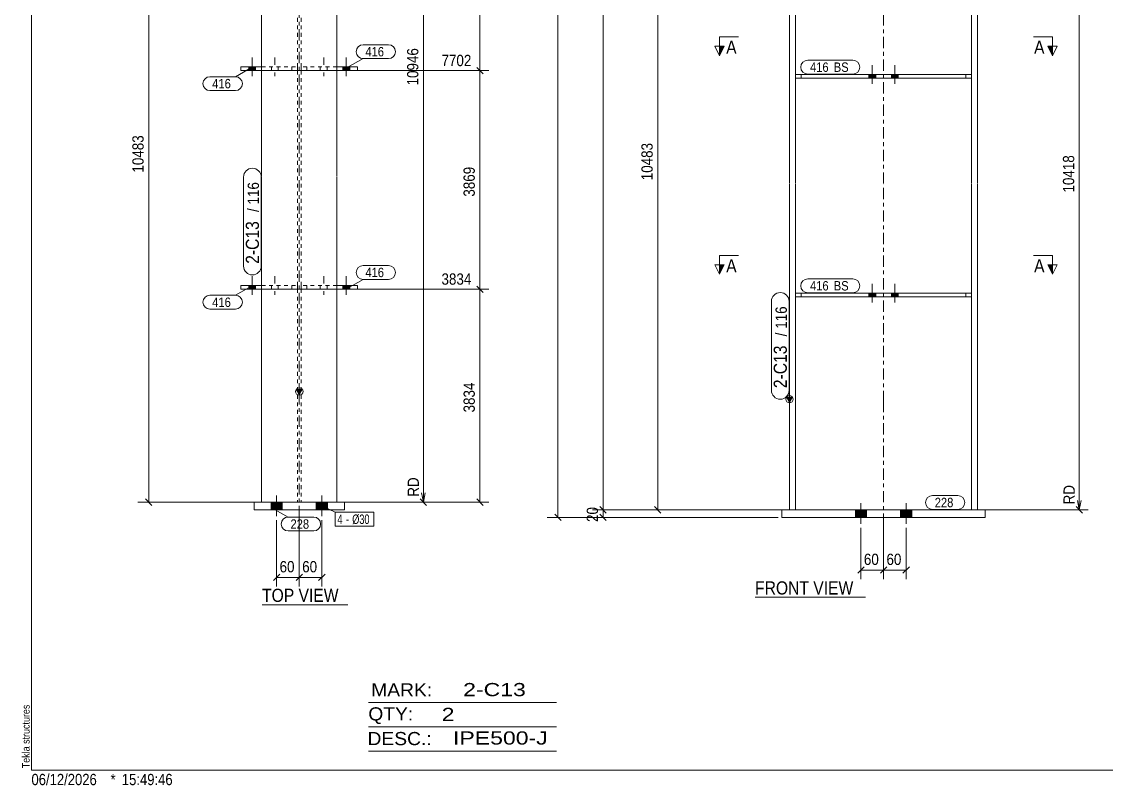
# Model space of a CAD drawing. Header units: millimetres. Extents: x 2 to 579, y 1 to 405.
# Drawn here: x 2.4 to 290.6, y 1 to 203.9 of the extents above; entities that cross this region are included whole.
import ezdxf

# ---------------------------------------------------------------- set-up
doc = ezdxf.new("R2010")
doc.units = ezdxf.units.MM
for name, pattern in [('XKITLINE00', [0]), ('XKITLINE01', [4, 1, -1, 1, -1]), ('XKITLINE02', [4, 2, -2]), ('XKITLINE03', [6, 3, -1, 1, -1])]:
    doc.linetypes.add(name, pattern=pattern)
for name, color, linetype, lineweight in [('Bolt', 3, 'Continuous', 0), ('BoltMark', 7, 'Continuous', 0), ('Dimensions', 7, 'Continuous', 0), ('DrawingSheet', 5, 'Continuous', 0), ('OtherObjectType', 7, 'Continuous', 0), ('Part', 2, 'Continuous', 0), ('PartMark', 7, 'Continuous', 0), ('Section', 6, 'Continuous', 0)]:
    doc.layers.add(name, color=color, linetype=linetype, lineweight=lineweight)
doc.styles.add('ARIAL', font='ARIAL.TTF')
doc.styles.add('ARIAL_NARROW', font='ARIALN.TTF')

# ---------------------------------------------------------------- blocks, each defined once
blk = doc.blocks.new('*A5')
at = {"layer": 'Bolt'}
for points in [[(226.9, 74.17), (226.9, 72.17), (223.9, 72.17), (223.9, 74.17)], [(226.9, 74.17), (226.9, 72.17), (223.9, 72.17), (223.9, 74.17)], [(238.9, 74.17), (238.9, 72.17), (235.9, 72.17), (235.9, 74.17)], [(238.9, 74.17), (238.9, 72.17), (235.9, 72.17), (235.9, 74.17)]]:
    blk.add_hatch(color=3, dxfattribs=at).paths.add_polyline_path(points, flags=17)
at = {"layer": 'Bolt', "color": 3, "linetype": 'XKITLINE00', "lineweight": 0}
for p, q in [((225.4, 75.92), (225.4, 70.42)), ((225.4, 75.92), (225.4, 70.42)), ((237.4, 75.92), (237.4, 70.42)), ((237.4, 75.92), (237.4, 70.42)), ((223.9, 74.17), (223.9, 72.17)), ((223.9, 74.17), (223.9, 72.17)), ((226.9, 74.17), (226.9, 72.17)), ((226.9, 74.17), (226.9, 72.17)), ((235.9, 74.17), (235.9, 72.17)), ((235.9, 74.17), (235.9, 72.17)), ((238.9, 74.17), (238.9, 72.17)), ((238.9, 74.17), (238.9, 72.17))]:
    blk.add_line(p, q, dxfattribs=at)
blk = doc.blocks.new('*A7')
at = {"layer": 'Bolt', "color": 3, "linetype": 'XKITLINE02', "lineweight": 0}
for p, q in [((228.4, 192.37), (228.4, 187.37)), ((228.4, 192.37), (228.4, 187.37)), ((234.4, 192.37), (234.4, 187.37)), ((234.4, 192.37), (234.4, 187.37)), ((227.5, 189.87), (227.5, 188.87)), ((227.5, 189.87), (227.5, 188.87)), ((229.3, 189.87), (229.3, 188.87)), ((229.3, 189.87), (229.3, 188.87)), ((233.5, 189.87), (233.5, 188.87)), ((233.5, 189.87), (233.5, 188.87)), ((235.3, 189.87), (235.3, 188.87)), ((235.3, 189.87), (235.3, 188.87))]:
    blk.add_line(p, q, dxfattribs=at)
blk = doc.blocks.new('*A8')
at = {"layer": 'Bolt', "color": 3, "linetype": 'XKITLINE02', "lineweight": 0}
for p, q in [((228.4, 134.27), (228.4, 129.27)), ((228.4, 134.27), (228.4, 129.27)), ((234.4, 134.27), (234.4, 129.27)), ((234.4, 134.27), (234.4, 129.27)), ((227.5, 131.77), (227.5, 130.77)), ((227.5, 131.77), (227.5, 130.77)), ((229.3, 131.77), (229.3, 130.77)), ((229.3, 131.77), (229.3, 130.77)), ((233.5, 131.77), (233.5, 130.77)), ((233.5, 131.77), (233.5, 130.77)), ((235.3, 131.77), (235.3, 130.77)), ((235.3, 131.77), (235.3, 130.77))]:
    blk.add_line(p, q, dxfattribs=at)
blk = doc.blocks.new('*A9')
at = {"layer": 'Bolt'}
for points in [[(227.5, 188.87), (227.5, 189.87), (229.3, 189.87), (229.3, 188.87)], [(227.5, 188.87), (227.5, 189.87), (229.3, 189.87), (229.3, 188.87)], [(233.5, 188.87), (233.5, 189.87), (235.3, 189.87), (235.3, 188.87)], [(233.5, 188.87), (233.5, 189.87), (235.3, 189.87), (235.3, 188.87)]]:
    blk.add_hatch(color=3, dxfattribs=at).paths.add_polyline_path(points, flags=17)
at = {"layer": 'Bolt', "color": 3, "linetype": 'XKITLINE00', "lineweight": 0}
for p, q in [((228.4, 192.37), (228.4, 187.37)), ((228.4, 192.37), (228.4, 187.37)), ((234.4, 192.37), (234.4, 187.37)), ((234.4, 192.37), (234.4, 187.37)), ((227.5, 189.87), (227.5, 188.87)), ((227.5, 189.87), (227.5, 188.87)), ((229.3, 189.87), (229.3, 188.87)), ((229.3, 189.87), (229.3, 188.87)), ((233.5, 189.87), (233.5, 188.87)), ((233.5, 189.87), (233.5, 188.87)), ((235.3, 189.87), (235.3, 188.87)), ((235.3, 189.87), (235.3, 188.87))]:
    blk.add_line(p, q, dxfattribs=at)
blk = doc.blocks.new('*A10')
at = {"layer": 'Bolt'}
for points in [[(227.5, 130.77), (227.5, 131.77), (229.3, 131.77), (229.3, 130.77)], [(227.5, 130.77), (227.5, 131.77), (229.3, 131.77), (229.3, 130.77)], [(233.5, 130.77), (233.5, 131.77), (235.3, 131.77), (235.3, 130.77)], [(233.5, 130.77), (233.5, 131.77), (235.3, 131.77), (235.3, 130.77)]]:
    blk.add_hatch(color=3, dxfattribs=at).paths.add_polyline_path(points, flags=17)
at = {"layer": 'Bolt', "color": 3, "linetype": 'XKITLINE00', "lineweight": 0}
for p, q in [((228.4, 134.27), (228.4, 129.27)), ((228.4, 134.27), (228.4, 129.27)), ((234.4, 134.27), (234.4, 129.27)), ((234.4, 134.27), (234.4, 129.27)), ((227.5, 131.77), (227.5, 130.77)), ((227.5, 131.77), (227.5, 130.77)), ((229.3, 131.77), (229.3, 130.77)), ((229.3, 131.77), (229.3, 130.77)), ((233.5, 131.77), (233.5, 130.77)), ((233.5, 131.77), (233.5, 130.77)), ((235.3, 131.77), (235.3, 130.77)), ((235.3, 131.77), (235.3, 130.77))]:
    blk.add_line(p, q, dxfattribs=at)
blk = doc.blocks.new('*A11')
at = {"layer": 'Part'}
blk.add_hatch(color=2, dxfattribs=at).paths.add_polyline_path([(205.6, 104.08), (207.2, 104.08), (206.4, 102.68)], flags=17)
at = {"layer": 'Part', "color": 7, "linetype": 'XKITLINE03', "lineweight": 0}
for p, q in [((231.4, 218.97), (231.4, 392.5)), ((231.4, 160.87), (231.4, 218.87)), ((231.4, 102.77), (231.4, 160.77)), ((231.4, 64.17), (231.4, 102.67))]:
    blk.add_line(p, q, dxfattribs=at)
at = {"layer": 'Part', "color": 2, "linetype": 'XKITLINE00', "lineweight": 0}
for p, q in [((206.4, 382.5), (206.4, 218.97)), ((256.4, 382.5), (206.4, 382.5)), ((208, 382.5), (208, 218.97)), ((254.8, 382.5), (254.8, 218.97)), ((256.4, 382.5), (256.4, 381.97)), ((256.4, 245.97), (256.4, 218.97)), ((206.4, 218.87), (206.4, 160.87)), ((208, 218.87), (208, 189.87)), ((254.8, 218.87), (254.8, 189.87)), ((256.4, 218.87), (256.4, 160.87)), ((208, 188.87), (208, 160.87)), ((254.8, 188.87), (254.8, 160.87)), ((206.4, 160.77), (206.4, 102.77)), ((208, 160.77), (208, 131.77)), ((254.8, 160.77), (254.8, 131.77)), ((256.4, 160.77), (256.4, 102.77)), ((208, 102.77), (208, 130.77)), ((254.8, 130.77), (254.8, 102.77)), ((206.4, 102.68), (205.6, 104.08)), ((205.6, 104.08), (207.2, 104.08)), ((207.2, 104.08), (206.4, 102.68)), ((206.4, 102.67), (206.4, 74.17)), ((208, 74.17), (208, 102.67)), ((254.8, 102.67), (254.8, 74.17)), ((256.4, 102.67), (256.4, 74.17))]:
    blk.add_line(p, q, dxfattribs=at)
at = {"layer": 'Part', "color": 7, "linetype": 'XKITLINE01', "lineweight": 0}
for p, q in [((256.4, 381.97), (256.4, 245.97)), ((208, 189.87), (208, 188.87)), ((254.8, 189.87), (254.8, 188.87)), ((208, 131.77), (208, 130.77)), ((254.8, 131.77), (254.8, 130.77)), ((256.4, 74.17), (206.4, 74.17))]:
    blk.add_line(p, q, dxfattribs=at)
at = {"layer": 'Part', "color": 2, "linetype": 'XKITLINE00', "lineweight": 0}
blk.add_circle((206.4, 103.58), 1, dxfattribs=at)
blk = doc.blocks.new('*A20')
at = {"layer": 'Part', "color": 2, "linetype": 'XKITLINE00', "lineweight": 0}
for p, q in [((258.4, 74.17), (204.4, 74.17)), ((204.4, 74.17), (204.4, 72.17)), ((258.4, 72.17), (204.4, 72.17)), ((258.4, 74.17), (258.4, 72.17))]:
    blk.add_line(p, q, dxfattribs=at)
blk = doc.blocks.new('*A22')
at = {"layer": 'Part', "color": 7, "linetype": 'XKITLINE01', "lineweight": 0}
for p, q in [((254.8, 189.87), (208, 189.87)), ((208, 188.87), (208, 189.87)), ((254.8, 188.87), (208, 188.87)), ((209.5, 189.87), (209.5, 188.87)), ((253.3, 188.87), (253.3, 189.87)), ((254.8, 189.87), (254.8, 188.87))]:
    blk.add_line(p, q, dxfattribs=at)
blk = doc.blocks.new('*A23')
at = {"layer": 'Part', "color": 7, "linetype": 'XKITLINE01', "lineweight": 0}
for p, q in [((254.8, 131.77), (208, 131.77)), ((208, 130.77), (208, 131.77)), ((254.8, 130.77), (208, 130.77)), ((209.5, 131.77), (209.5, 130.77)), ((253.3, 130.77), (253.3, 131.77)), ((254.8, 131.77), (254.8, 130.77))]:
    blk.add_line(p, q, dxfattribs=at)
blk = doc.blocks.new('*A24')
at = {"layer": 'Part', "color": 2, "linetype": 'XKITLINE00', "lineweight": 0}
for p, q in [((208, 189.87), (254.8, 189.87)), ((208, 189.87), (208, 188.87)), ((208, 188.87), (254.8, 188.87)), ((254.8, 188.87), (254.8, 189.87))]:
    blk.add_line(p, q, dxfattribs=at)
at = {"layer": 'Part', "color": 7, "linetype": 'XKITLINE01', "lineweight": 0}
for p, q in [((209.5, 188.87), (209.5, 189.87)), ((253.3, 188.87), (253.3, 189.87))]:
    blk.add_line(p, q, dxfattribs=at)
blk = doc.blocks.new('*A25')
at = {"layer": 'Part', "color": 2, "linetype": 'XKITLINE00', "lineweight": 0}
for p, q in [((208, 131.77), (254.8, 131.77)), ((208, 131.77), (208, 130.77)), ((208, 130.77), (254.8, 130.77)), ((254.8, 130.77), (254.8, 131.77))]:
    blk.add_line(p, q, dxfattribs=at)
at = {"layer": 'Part', "color": 7, "linetype": 'XKITLINE01', "lineweight": 0}
for p, q in [((209.5, 130.77), (209.5, 131.77)), ((253.3, 130.77), (253.3, 131.77))]:
    blk.add_line(p, q, dxfattribs=at)
blk = doc.blocks.new('*A27')
at = {"layer": 'Bolt'}
for points in [[(71.64, 76.21), (71.64, 74.21), (68.64, 74.21), (68.64, 76.21)], [(71.64, 76.21), (71.64, 74.21), (68.64, 74.21), (68.64, 76.21)], [(83.64, 76.21), (83.64, 74.21), (80.64, 74.21), (80.64, 76.21)], [(83.64, 76.21), (83.64, 74.21), (80.64, 74.21), (80.64, 76.21)]]:
    blk.add_hatch(color=3, dxfattribs=at).paths.add_polyline_path(points, flags=17)
at = {"layer": 'Bolt', "color": 3, "linetype": 'XKITLINE00', "lineweight": 0}
for p, q in [((70.14, 77.96), (70.14, 72.46)), ((70.14, 77.96), (70.14, 72.46)), ((82.14, 77.96), (82.14, 72.46)), ((82.14, 77.96), (82.14, 72.46)), ((68.64, 76.21), (68.64, 74.21)), ((68.64, 76.21), (68.64, 74.21)), ((71.64, 76.21), (71.64, 74.21)), ((71.64, 76.21), (71.64, 74.21)), ((80.64, 76.21), (80.64, 74.21)), ((80.64, 76.21), (80.64, 74.21)), ((83.64, 76.21), (83.64, 74.21)), ((83.64, 76.21), (83.64, 74.21))]:
    blk.add_line(p, q, dxfattribs=at)
blk = doc.blocks.new('*A29')
at = {"layer": 'Bolt'}
blk.add_hatch(color=3, dxfattribs=at).paths.add_polyline_path([(62.74, 190.91), (62.74, 191.91), (64.54, 191.91), (64.54, 190.91)], flags=17)
blk.add_hatch(color=3, dxfattribs=at).paths.add_polyline_path([(62.74, 190.91), (62.74, 191.91), (64.54, 191.91), (64.54, 190.91)], flags=17)
at = {"layer": 'Bolt', "color": 3, "linetype": 'XKITLINE00', "lineweight": 0}
for p, q in [((63.64, 194.41), (63.64, 189.41)), ((63.64, 194.41), (63.64, 189.41)), ((62.74, 191.91), (62.74, 190.91)), ((62.74, 191.91), (62.74, 190.91)), ((64.54, 191.91), (64.54, 190.91)), ((64.54, 191.91), (64.54, 190.91))]:
    blk.add_line(p, q, dxfattribs=at)
at = {"layer": 'Bolt', "color": 3, "linetype": 'XKITLINE02', "lineweight": 0}
for p, q in [((69.64, 194.41), (69.64, 189.41)), ((69.64, 194.41), (69.64, 189.41)), ((68.74, 191.91), (68.74, 190.91)), ((68.74, 191.91), (68.74, 190.91)), ((70.54, 191.91), (70.54, 190.91)), ((70.54, 191.91), (70.54, 190.91))]:
    blk.add_line(p, q, dxfattribs=at)
blk = doc.blocks.new('*A30')
at = {"layer": 'Bolt'}
blk.add_hatch(color=3, dxfattribs=at).paths.add_polyline_path([(62.74, 132.81), (62.74, 133.81), (64.54, 133.81), (64.54, 132.81)], flags=17)
blk.add_hatch(color=3, dxfattribs=at).paths.add_polyline_path([(62.74, 132.81), (62.74, 133.81), (64.54, 133.81), (64.54, 132.81)], flags=17)
at = {"layer": 'Bolt', "color": 3, "linetype": 'XKITLINE00', "lineweight": 0}
for p, q in [((63.64, 136.31), (63.64, 131.31)), ((63.64, 136.31), (63.64, 131.31)), ((62.74, 133.81), (62.74, 132.81)), ((62.74, 133.81), (62.74, 132.81)), ((64.54, 133.81), (64.54, 132.81)), ((64.54, 133.81), (64.54, 132.81))]:
    blk.add_line(p, q, dxfattribs=at)
at = {"layer": 'Bolt', "color": 3, "linetype": 'XKITLINE02', "lineweight": 0}
for p, q in [((69.64, 136.31), (69.64, 131.31)), ((69.64, 136.31), (69.64, 131.31)), ((68.74, 133.81), (68.74, 132.81)), ((68.74, 133.81), (68.74, 132.81)), ((70.54, 133.81), (70.54, 132.81)), ((70.54, 133.81), (70.54, 132.81))]:
    blk.add_line(p, q, dxfattribs=at)
blk = doc.blocks.new('*A31')
at = {"layer": 'Bolt'}
blk.add_hatch(color=3, dxfattribs=at).paths.add_polyline_path([(89.54, 191.91), (89.54, 190.91), (87.74, 190.91), (87.74, 191.91)], flags=17)
blk.add_hatch(color=3, dxfattribs=at).paths.add_polyline_path([(89.54, 191.91), (89.54, 190.91), (87.74, 190.91), (87.74, 191.91)], flags=17)
at = {"layer": 'Bolt', "color": 3, "linetype": 'XKITLINE02', "lineweight": 0}
for p, q in [((82.64, 194.41), (82.64, 189.41)), ((82.64, 194.41), (82.64, 189.41)), ((81.74, 191.91), (81.74, 190.91)), ((81.74, 191.91), (81.74, 190.91)), ((83.54, 191.91), (83.54, 190.91)), ((83.54, 191.91), (83.54, 190.91))]:
    blk.add_line(p, q, dxfattribs=at)
at = {"layer": 'Bolt', "color": 3, "linetype": 'XKITLINE00', "lineweight": 0}
for p, q in [((88.64, 194.41), (88.64, 189.41)), ((88.64, 194.41), (88.64, 189.41)), ((87.74, 191.91), (87.74, 190.91)), ((87.74, 191.91), (87.74, 190.91)), ((89.54, 191.91), (89.54, 190.91)), ((89.54, 191.91), (89.54, 190.91))]:
    blk.add_line(p, q, dxfattribs=at)
blk = doc.blocks.new('*A32')
at = {"layer": 'Bolt'}
blk.add_hatch(color=3, dxfattribs=at).paths.add_polyline_path([(89.54, 133.81), (89.54, 132.81), (87.74, 132.81), (87.74, 133.81)], flags=17)
blk.add_hatch(color=3, dxfattribs=at).paths.add_polyline_path([(89.54, 133.81), (89.54, 132.81), (87.74, 132.81), (87.74, 133.81)], flags=17)
at = {"layer": 'Bolt', "color": 3, "linetype": 'XKITLINE02', "lineweight": 0}
for p, q in [((82.64, 136.31), (82.64, 131.31)), ((82.64, 136.31), (82.64, 131.31)), ((81.74, 133.81), (81.74, 132.81)), ((81.74, 133.81), (81.74, 132.81)), ((83.54, 133.81), (83.54, 132.81)), ((83.54, 133.81), (83.54, 132.81))]:
    blk.add_line(p, q, dxfattribs=at)
at = {"layer": 'Bolt', "color": 3, "linetype": 'XKITLINE00', "lineweight": 0}
for p, q in [((88.64, 136.31), (88.64, 131.31)), ((88.64, 136.31), (88.64, 131.31)), ((87.74, 133.81), (87.74, 132.81)), ((87.74, 133.81), (87.74, 132.81)), ((89.54, 133.81), (89.54, 132.81)), ((89.54, 133.81), (89.54, 132.81))]:
    blk.add_line(p, q, dxfattribs=at)
blk = doc.blocks.new('*A33')
at = {"layer": 'Part'}
blk.add_hatch(color=2, dxfattribs=at).paths.add_polyline_path([(75.34, 106.12), (76.94, 106.12), (76.14, 104.72)], flags=17)
at = {"layer": 'Part', "color": 7, "linetype": 'XKITLINE03', "lineweight": 0}
for p, q in [((76.14, 221.01), (76.14, 394.54)), ((76.14, 162.91), (76.14, 220.91)), ((76.14, 104.81), (76.14, 162.81)), ((76.14, 66.21), (76.14, 104.71))]:
    blk.add_line(p, q, dxfattribs=at)
at = {"layer": 'Part', "color": 2, "linetype": 'XKITLINE00', "lineweight": 0}
for p, q in [((66.14, 221.01), (66.14, 384.54)), ((66.14, 384.54), (86.14, 384.54)), ((86.14, 221.01), (86.14, 384.54)), ((66.14, 162.91), (66.14, 220.91)), ((86.14, 162.91), (86.14, 220.91)), ((66.14, 104.81), (66.14, 162.81)), ((86.14, 104.81), (86.14, 162.81)), ((66.14, 76.21), (66.14, 104.71)), ((76.14, 104.72), (75.34, 106.12)), ((75.34, 106.12), (76.94, 106.12)), ((76.94, 106.12), (76.14, 104.72)), ((86.14, 76.21), (86.14, 104.71))]:
    blk.add_line(p, q, dxfattribs=at)
at = {"layer": 'Part', "color": 7, "linetype": 'XKITLINE01', "lineweight": 0}
for p, q in [((75.64, 384.54), (75.64, 221.01)), ((76.64, 384.54), (76.64, 221.01)), ((75.64, 220.91), (75.64, 162.91)), ((76.64, 220.91), (76.64, 162.91)), ((75.64, 162.81), (75.64, 104.81)), ((76.64, 162.81), (76.64, 104.81)), ((75.64, 104.71), (75.64, 76.21)), ((76.64, 104.71), (76.64, 76.21)), ((66.14, 76.21), (86.14, 76.21))]:
    blk.add_line(p, q, dxfattribs=at)
at = {"layer": 'Part', "color": 2, "linetype": 'XKITLINE00', "lineweight": 0}
blk.add_circle((76.14, 105.62), 1, dxfattribs=at)
blk = doc.blocks.new('*A42')
at = {"layer": 'Part', "color": 2, "linetype": 'XKITLINE00', "lineweight": 0}
for p, q in [((64.14, 74.21), (64.14, 76.21)), ((64.14, 76.21), (88.14, 76.21)), ((88.14, 76.21), (88.14, 74.21)), ((88.14, 74.21), (64.14, 74.21))]:
    blk.add_line(p, q, dxfattribs=at)
blk = doc.blocks.new('*A44')
at = {"layer": 'Part', "color": 2, "linetype": 'XKITLINE00', "lineweight": 0}
for p, q in [((60.64, 191.91), (66.14, 191.91)), ((60.64, 191.91), (60.64, 190.91)), ((60.64, 190.91), (66.14, 190.91))]:
    blk.add_line(p, q, dxfattribs=at)
at = {"layer": 'Part', "color": 7, "linetype": 'XKITLINE01', "lineweight": 0}
for p, q in [((66.14, 191.91), (75.64, 191.91)), ((66.14, 190.91), (75.64, 190.91)), ((74.14, 191.91), (74.14, 190.91)), ((75.64, 191.91), (75.64, 190.91))]:
    blk.add_line(p, q, dxfattribs=at)
blk = doc.blocks.new('*A45')
at = {"layer": 'Part', "color": 2, "linetype": 'XKITLINE00', "lineweight": 0}
for p, q in [((60.64, 133.81), (66.14, 133.81)), ((60.64, 133.81), (60.64, 132.81)), ((60.64, 132.81), (66.14, 132.81))]:
    blk.add_line(p, q, dxfattribs=at)
at = {"layer": 'Part', "color": 7, "linetype": 'XKITLINE01', "lineweight": 0}
for p, q in [((66.14, 133.81), (75.64, 133.81)), ((66.14, 132.81), (75.64, 132.81)), ((74.14, 133.81), (74.14, 132.81)), ((75.64, 133.81), (75.64, 132.81))]:
    blk.add_line(p, q, dxfattribs=at)
blk = doc.blocks.new('*A46')
at = {"layer": 'Part', "color": 7, "linetype": 'XKITLINE01', "lineweight": 0}
for p, q in [((76.64, 191.91), (76.64, 190.91)), ((86.14, 191.91), (76.64, 191.91)), ((86.14, 190.91), (76.64, 190.91)), ((78.14, 191.91), (78.14, 190.91))]:
    blk.add_line(p, q, dxfattribs=at)
at = {"layer": 'Part', "color": 2, "linetype": 'XKITLINE00', "lineweight": 0}
for p, q in [((91.64, 191.91), (86.14, 191.91)), ((91.64, 190.91), (86.14, 190.91)), ((91.64, 191.91), (91.64, 190.91))]:
    blk.add_line(p, q, dxfattribs=at)
blk = doc.blocks.new('*A47')
at = {"layer": 'Part', "color": 7, "linetype": 'XKITLINE01', "lineweight": 0}
for p, q in [((76.64, 133.81), (76.64, 132.81)), ((86.14, 133.81), (76.64, 133.81)), ((86.14, 132.81), (76.64, 132.81)), ((78.14, 133.81), (78.14, 132.81))]:
    blk.add_line(p, q, dxfattribs=at)
at = {"layer": 'Part', "color": 2, "linetype": 'XKITLINE00', "lineweight": 0}
for p, q in [((91.64, 133.81), (86.14, 133.81)), ((91.64, 132.81), (86.14, 132.81)), ((91.64, 133.81), (91.64, 132.81))]:
    blk.add_line(p, q, dxfattribs=at)
blk = doc.blocks.new('*A60')
at = {"layer": 'DrawingSheet', "color": 5, "linetype": 'XKITLINE00', "lineweight": 0}
for p, q in [((5, 405), (5, 5)), ((5, 5), (579, 5))]:
    blk.add_line(p, q, dxfattribs=at)
at = {"layer": 'DrawingSheet', "color": 5, "style": 'ARIAL', "width": 0.85}
blk.add_text('Tekla structures', height=2, rotation=90, dxfattribs=at).set_placement((4.5, 5.5))
blk = doc.blocks.new('*A64')
at = {"layer": 'OtherObjectType', "color": 6, "linetype": 'XKITLINE00', "lineweight": 0}
for p, q in [((94.5, 23), (144.5, 23)), ((94.5, 16.5), (144.5, 16.5)), ((94.5, 10), (144.5, 10))]:
    blk.add_line(p, q, dxfattribs=at)
at = {"layer": 'OtherObjectType', "color": 6, "style": 'ARIAL_NARROW'}
for s, width, p in [('MARK:', 1.275, (95.27, 24.58)), ('2-C13', 1.525501, (119.69, 24.65)), ('QTY:', 1.275, (94.5, 18.19)), ('2', 1.525501, (113.99, 18.05)), ('DESC.:', 1.275, (94.29, 11.63)), ('IPE500-J', 1.525501, (117, 11.79))]:
    blk.add_text(s, height=3.5, dxfattribs=dict(at, width=width)).set_placement(p)
blk = doc.blocks.new('*A67')
at = {"layer": 'OtherObjectType', "color": 7, "style": 'ARIAL_NARROW', "width": 1.008832}
for s, p in [('06/12/2026', (4.99, 1)), ('*', (26, 1)), ('15:49:46', (29, 1))]:
    blk.add_text(s, height=3, dxfattribs=at).set_placement(p)
blk = doc.blocks.new('*A72')
at = {"layer": 'Dimensions', "color": 7, "linetype": 'XKITLINE00', "lineweight": 0}
for p, q in [((262.35, 253.97), (285.8, 253.97)), ((282.55, 254.82), (284.25, 253.12)), ((283.4, 74.17), (283.4, 253.97)), ((283.4, 81.39), (283.4, 74.17)), ((282.55, 75.02), (284.25, 73.32)), ((282.9, 76.67), (283.4, 74.17)), ((283.9, 76.67), (283.4, 74.17)), ((257.4, 74.17), (285.8, 74.17)), ((257.4, 74.17), (285.8, 74.17))]:
    blk.add_line(p, q, dxfattribs=at)
at = {"layer": 'Dimensions', "color": 3}
for p in [(283.4, 253.97), (283.4, 74.17)]:
    blk.add_point(p, dxfattribs=at)
at = {"layer": 'Dimensions', "color": 7}
blk.add_point((283.4, 74.17), dxfattribs=at)
at = {"layer": 'Dimensions', "color": 3, "style": 'ARIAL', "width": 0.85}
blk.add_text('10418', height=3, dxfattribs=at).set_placement((266.47, 255.17))
for s, p in [('10418', (282.05, 158.51)), ('RD', (282.2, 75.62))]:
    blk.add_text(s, height=3, rotation=90.0002, dxfattribs=at).set_placement(p)
blk = doc.blocks.new('*A83')
at = {"layer": 'Dimensions', "color": 7, "linetype": 'XKITLINE00', "lineweight": 0}
for p, q in [((231.4, 73.17), (231.4, 55.77)), ((225.4, 69.42), (225.4, 55.77)), ((226.25, 59.02), (224.55, 57.32)), ((225.4, 58.17), (231.4, 58.17)), ((232.25, 59.02), (230.55, 57.32))]:
    blk.add_line(p, q, dxfattribs=at)
at = {"layer": 'Dimensions', "color": 3}
for p in [(225.4, 58.17), (231.4, 58.17)]:
    blk.add_point(p, dxfattribs=at)
at = {"layer": 'Dimensions', "color": 3, "style": 'ARIAL', "width": 0.85}
blk.add_text('60', height=3, dxfattribs=at).set_placement((226.17, 59.52))
blk = doc.blocks.new('*A84')
at = {"layer": 'Dimensions', "color": 7, "linetype": 'XKITLINE00', "lineweight": 0}
for p, q in [((231.4, 73.17), (231.4, 55.77)), ((237.4, 69.42), (237.4, 55.77)), ((232.25, 59.02), (230.55, 57.32)), ((231.4, 58.17), (237.4, 58.17)), ((238.25, 59.02), (236.55, 57.32))]:
    blk.add_line(p, q, dxfattribs=at)
at = {"layer": 'Dimensions', "color": 3}
for p in [(231.4, 58.17), (237.4, 58.17)]:
    blk.add_point(p, dxfattribs=at)
at = {"layer": 'Dimensions', "color": 3, "style": 'ARIAL', "width": 0.85}
blk.add_text('60', height=3, dxfattribs=at).set_placement((232.17, 59.52))
blk = doc.blocks.new('*A86')
at = {"layer": 'PartMark', "color": 7, "linetype": 'XKITLINE00', "lineweight": 0}
for p, q in [((244.39, 77.97), (251.15, 77.97)), ((244.39, 74.27), (251.15, 74.27))]:
    blk.add_line(p, q, dxfattribs=at)
for centre, start, end in [((244.39, 76.12), 90, 270), ((251.15, 76.12), 270, 90)]:
    blk.add_arc(centre, 1.85, start, end, dxfattribs=at)
at = {"layer": 'PartMark', "color": 3, "style": 'ARIAL', "width": 0.85}
blk.add_text('228', height=2.5, dxfattribs=at).set_placement((244.99, 74.87))
blk = doc.blocks.new('*A87')
at = {"layer": 'PartMark', "color": 7, "linetype": 'XKITLINE00', "lineweight": 0}
for p, q in [((201.6, 105.92), (201.6, 129.57)), ((206.3, 105.92), (206.3, 129.57))]:
    blk.add_line(p, q, dxfattribs=at)
for centre, start, end in [((203.95, 129.57), 0, 180), ((203.95, 105.92), 180, 0)]:
    blk.add_arc(centre, 2.35, start, end, dxfattribs=at)
at = {"layer": 'PartMark', "color": 3, "style": 'ARIAL', "width": 0.85}
for s, p in [('116', (205.7, 122.3)), ('/', (205.7, 120.28))]:
    blk.add_text(s, height=3, rotation=90.0002, dxfattribs=at).set_placement(p)
at = {"layer": 'PartMark', "color": 1, "style": 'ARIAL', "width": 0.85}
blk.add_text('2-C13', height=3.5, rotation=90.0002, dxfattribs=at).set_placement((205.7, 106.52))
blk = doc.blocks.new('*A88')
at = {"layer": 'PartMark', "color": 7, "linetype": 'XKITLINE00', "lineweight": 0}
for p, q in [((211.25, 193.67), (223.21, 193.67)), ((211.25, 189.97), (223.21, 189.97))]:
    blk.add_line(p, q, dxfattribs=at)
for centre, start, end in [((211.25, 191.82), 90, 270), ((223.21, 191.82), 270, 90)]:
    blk.add_arc(centre, 1.85, start, end, dxfattribs=at)
at = {"layer": 'PartMark', "color": 3, "style": 'ARIAL', "width": 0.85}
for s, p in [('416', (211.85, 190.57)), ('BS', (218.16, 190.57))]:
    blk.add_text(s, height=2.5, dxfattribs=at).set_placement(p)
blk = doc.blocks.new('*A89')
at = {"layer": 'PartMark', "color": 7, "linetype": 'XKITLINE00', "lineweight": 0}
for p, q in [((211.25, 135.57), (223.21, 135.57)), ((211.25, 131.87), (223.21, 131.87))]:
    blk.add_line(p, q, dxfattribs=at)
for centre, start, end in [((211.25, 133.72), 90, 270), ((223.21, 133.72), 270, 90)]:
    blk.add_arc(centre, 1.85, start, end, dxfattribs=at)
at = {"layer": 'PartMark', "color": 3, "style": 'ARIAL', "width": 0.85}
for s, p in [('416', (211.85, 132.47)), ('BS', (218.16, 132.47))]:
    blk.add_text(s, height=2.5, dxfattribs=at).set_placement(p)
blk = doc.blocks.new('*A92')
at = {"layer": 'Section'}
for points in [[(189.08, 139.27), (187.83, 136.77), (187.83, 139.27)], [(276.26, 139.27), (276.26, 136.77), (275.01, 139.27)]]:
    blk.add_hatch(color=3, dxfattribs=at).paths.add_polyline_path(points, flags=17)
at = {"layer": 'Section', "color": 1, "linetype": 'XKITLINE00', "lineweight": 0}
for p, q in [((187.83, 141.77), (192.83, 141.77)), ((187.83, 141.77), (187.83, 136.77)), ((276.26, 141.77), (271.26, 141.77)), ((276.26, 141.77), (276.26, 136.77))]:
    blk.add_line(p, q, dxfattribs=at)
at = {"layer": 'Section', "color": 3, "linetype": 'XKITLINE00', "lineweight": 0}
for p, q in [((187.83, 136.77), (186.58, 139.27)), ((189.08, 139.27), (186.58, 139.27)), ((187.83, 136.77), (189.08, 139.27)), ((275.01, 139.27), (277.51, 139.27)), ((276.26, 136.77), (275.01, 139.27)), ((277.51, 139.27), (276.26, 136.77))]:
    blk.add_line(p, q, dxfattribs=at)
at = {"layer": 'Section', "color": 7, "style": 'ARIAL', "width": 0.85}
for p in [(189.58, 137.27), (271.39, 137.27)]:
    blk.add_text('A', height=3.5, dxfattribs=at).set_placement(p)
blk = doc.blocks.new('*A93')
at = {"layer": 'Section'}
for points in [[(189.08, 197.37), (187.83, 194.87), (187.83, 197.37)], [(276.26, 197.37), (276.26, 194.87), (275.01, 197.37)]]:
    blk.add_hatch(color=3, dxfattribs=at).paths.add_polyline_path(points, flags=17)
at = {"layer": 'Section', "color": 1, "linetype": 'XKITLINE00', "lineweight": 0}
for p, q in [((187.83, 199.87), (192.83, 199.87)), ((187.83, 199.87), (187.83, 194.87)), ((276.26, 199.87), (271.26, 199.87)), ((276.26, 199.87), (276.26, 194.87))]:
    blk.add_line(p, q, dxfattribs=at)
at = {"layer": 'Section', "color": 3, "linetype": 'XKITLINE00', "lineweight": 0}
for p, q in [((187.83, 194.87), (186.58, 197.37)), ((189.08, 197.37), (186.58, 197.37)), ((187.83, 194.87), (189.08, 197.37)), ((275.01, 197.37), (277.51, 197.37)), ((276.26, 194.87), (275.01, 197.37)), ((277.51, 197.37), (276.26, 194.87))]:
    blk.add_line(p, q, dxfattribs=at)
at = {"layer": 'Section', "color": 7, "style": 'ARIAL', "width": 0.85}
for p in [(189.58, 195.37), (271.39, 195.37)]:
    blk.add_text('A', height=3.5, dxfattribs=at).set_placement(p)
blk = doc.blocks.new('*A94')
at = {"layer": 'OtherObjectType', "color": 7, "linetype": 'XKITLINE00', "lineweight": 0}
blk.add_line((197.26, 50.92), (226.56, 50.92), dxfattribs=at)
at = {"layer": 'OtherObjectType', "color": 7, "style": 'ARIAL', "width": 0.85}
blk.add_text('FRONT VIEW', height=3.5, dxfattribs=at).set_placement((197.26, 51.67))
blk = doc.blocks.new('*A95')
at = {"layer": 'Dimensions', "color": 7, "linetype": 'XKITLINE00', "lineweight": 0}
for p, q in [((144.02, 383.35), (145.72, 381.65)), ((205.4, 382.5), (142.02, 382.5)), ((144.87, 72.17), (144.87, 382.5)), ((203.4, 72.17), (142.02, 72.17)), ((144.02, 73.02), (145.72, 71.32))]:
    blk.add_line(p, q, dxfattribs=at)
at = {"layer": 'Dimensions', "color": 3}
for p in [(144.87, 382.5), (144.87, 72.17)]:
    blk.add_point(p, dxfattribs=at)
at = {"layer": 'Dimensions', "color": 3, "style": 'ARIAL', "width": 0.85}
blk.add_text('11723', height=3, rotation=90.0002, dxfattribs=at).set_placement((143.52, 221.77))
blk = doc.blocks.new('*A96')
at = {"layer": 'Dimensions', "color": 7, "linetype": 'XKITLINE00', "lineweight": 0}
for p, q in [((156.02, 75.02), (157.72, 73.32)), ((205.4, 74.17), (154.02, 74.17)), ((203.4, 72.17), (154.02, 72.17)), ((156.02, 73.02), (157.72, 71.32)), ((156.87, 72.17), (156.87, 74.17))]:
    blk.add_line(p, q, dxfattribs=at)
at = {"layer": 'Dimensions', "color": 3}
for p in [(156.87, 74.17), (156.87, 72.17)]:
    blk.add_point(p, dxfattribs=at)
at = {"layer": 'Dimensions', "color": 3, "style": 'ARIAL', "width": 0.85}
blk.add_text('20', height=3, rotation=90.0002, dxfattribs=at).set_placement((155.52, 70.95))
blk = doc.blocks.new('*A97')
at = {"layer": 'Dimensions', "color": 7, "linetype": 'XKITLINE00', "lineweight": 0}
for p, q in [((156.02, 383.35), (157.72, 381.65)), ((205.4, 382.5), (154.02, 382.5)), ((156.87, 74.17), (156.87, 382.5)), ((156.02, 75.02), (157.72, 73.32)), ((205.4, 74.17), (154.02, 74.17))]:
    blk.add_line(p, q, dxfattribs=at)
at = {"layer": 'Dimensions', "color": 3}
for p in [(156.87, 382.5), (156.87, 74.17)]:
    blk.add_point(p, dxfattribs=at)
at = {"layer": 'Dimensions', "color": 3, "style": 'ARIAL', "width": 0.85}
blk.add_text('11703', height=3, rotation=90.0002, dxfattribs=at).set_placement((155.52, 222.77))
blk = doc.blocks.new('*A98')
at = {"layer": 'Dimensions', "color": 7, "linetype": 'XKITLINE00', "lineweight": 0}
for p, q in [((207.1, 260.5), (168.55, 260.5)), ((170.55, 261.35), (172.25, 259.65)), ((171.4, 74.17), (171.4, 260.5)), ((170.55, 75.02), (172.25, 73.32)), ((205.4, 74.17), (168.55, 74.17))]:
    blk.add_line(p, q, dxfattribs=at)
at = {"layer": 'Dimensions', "color": 3}
for p in [(171.4, 260.5), (171.4, 74.17)]:
    blk.add_point(p, dxfattribs=at)
at = {"layer": 'Dimensions', "color": 3, "style": 'ARIAL', "width": 0.85}
blk.add_text('10483', height=3, dxfattribs=at).set_placement((172.7, 261.7))
blk.add_text('10483', height=3, rotation=90.0002, dxfattribs=at).set_placement((170.05, 161.77))
blk = doc.blocks.new('*A100')
at = {"layer": 'Dimensions', "color": 7, "linetype": 'XKITLINE00', "lineweight": 0}
for p, q in [((61.64, 132.81), (126.54, 132.81)), ((123.29, 133.66), (124.99, 131.96)), ((124.14, 76.21), (124.14, 132.81)), ((87.14, 76.21), (126.54, 76.21)), ((123.29, 77.06), (124.99, 75.36))]:
    blk.add_line(p, q, dxfattribs=at)
at = {"layer": 'Dimensions', "color": 3}
for p in [(124.14, 132.81), (124.14, 76.21)]:
    blk.add_point(p, dxfattribs=at)
at = {"layer": 'Dimensions', "color": 3, "style": 'ARIAL', "width": 0.85}
blk.add_text('3834', height=3, dxfattribs=at).set_placement((113.94, 134.01))
blk.add_text('3834', height=3, rotation=90.0002, dxfattribs=at).set_placement((122.79, 100.06))
blk = doc.blocks.new('*A101')
at = {"layer": 'Dimensions', "color": 7, "linetype": 'XKITLINE00', "lineweight": 0}
for p, q in [((61.64, 190.91), (126.54, 190.91)), ((123.29, 191.76), (124.99, 190.06)), ((124.14, 132.81), (124.14, 190.91)), ((61.64, 132.81), (126.54, 132.81)), ((123.29, 133.66), (124.99, 131.96))]:
    blk.add_line(p, q, dxfattribs=at)
at = {"layer": 'Dimensions', "color": 3}
for p in [(124.14, 190.91), (124.14, 132.81)]:
    blk.add_point(p, dxfattribs=at)
at = {"layer": 'Dimensions', "color": 3, "style": 'ARIAL', "width": 0.85}
blk.add_text('7702', height=3, dxfattribs=at).set_placement((113.94, 192.11))
blk.add_text('3869', height=3, rotation=90.0002, dxfattribs=at).set_placement((122.79, 157.41))
blk = doc.blocks.new('*A102')
at = {"layer": 'Dimensions', "color": 7, "linetype": 'XKITLINE00', "lineweight": 0}
for p, q in [((87.14, 384.54), (126.54, 384.54)), ((123.29, 385.39), (124.99, 383.69)), ((124.14, 190.91), (124.14, 384.54)), ((61.64, 190.91), (126.54, 190.91)), ((123.29, 191.76), (124.99, 190.06))]:
    blk.add_line(p, q, dxfattribs=at)
at = {"layer": 'Dimensions', "color": 3}
for p in [(124.14, 384.54), (124.14, 190.91)]:
    blk.add_point(p, dxfattribs=at)
at = {"layer": 'Dimensions', "color": 3, "style": 'ARIAL', "width": 0.85}
blk.add_text('11703', height=3, dxfattribs=at).set_placement((111.72, 385.74))
blk.add_text('4001', height=3, rotation=90.0002, dxfattribs=at).set_placement((122.79, 283.27))
blk = doc.blocks.new('*A103')
at = {"layer": 'Dimensions', "color": 7, "linetype": 'XKITLINE00', "lineweight": 0}
for p, q in [((65.64, 262.54), (33.29, 262.54)), ((35.29, 263.38), (36.99, 261.69)), ((36.14, 76.21), (36.14, 262.54)), ((65.14, 76.21), (33.29, 76.21)), ((35.29, 77.06), (36.99, 75.36))]:
    blk.add_line(p, q, dxfattribs=at)
at = {"layer": 'Dimensions', "color": 3}
for p in [(36.14, 262.54), (36.14, 76.21)]:
    blk.add_point(p, dxfattribs=at)
at = {"layer": 'Dimensions', "color": 3, "style": 'ARIAL', "width": 0.85}
blk.add_text('10483', height=3, dxfattribs=at).set_placement((37.44, 263.74))
blk.add_text('10483', height=3, rotation=90.0002, dxfattribs=at).set_placement((34.79, 163.81))
blk = doc.blocks.new('*A108')
at = {"layer": 'Dimensions', "color": 7, "linetype": 'XKITLINE00', "lineweight": 0}
for p, q in [((82.14, 308.86), (111.54, 308.86)), ((108.29, 309.71), (109.99, 308.01)), ((109.14, 76.21), (109.14, 308.86)), ((109.14, 83.43), (109.14, 76.21)), ((108.64, 78.71), (109.14, 76.21)), ((109.64, 78.71), (109.14, 76.21)), ((87.14, 76.21), (111.54, 76.21)), ((87.14, 76.21), (111.54, 76.21)), ((108.29, 77.06), (109.99, 75.36))]:
    blk.add_line(p, q, dxfattribs=at)
at = {"layer": 'Dimensions', "color": 3}
for p in [(109.14, 308.86), (109.14, 76.21)]:
    blk.add_point(p, dxfattribs=at)
at = {"layer": 'Dimensions', "color": 7}
blk.add_point((109.14, 76.21), dxfattribs=at)
at = {"layer": 'Dimensions', "color": 3, "style": 'ARIAL', "width": 0.85}
blk.add_text('10946', height=3, dxfattribs=at).set_placement((92.22, 310.06))
for s, p in [('10946', (107.79, 186.97)), ('RD', (107.94, 77.66))]:
    blk.add_text(s, height=3, rotation=90.0002, dxfattribs=at).set_placement(p)
blk = doc.blocks.new('*A115')
at = {"layer": 'BoltMark', "color": 7, "linetype": 'XKITLINE00', "lineweight": 0}
for p, q in [((82.14, 75.21), (85.68, 73.53)), ((85.68, 73.53), (95.97, 73.53)), ((85.68, 69.83), (85.68, 73.53)), ((95.97, 69.83), (95.97, 73.53)), ((85.68, 69.83), (95.97, 69.83))]:
    blk.add_line(p, q, dxfattribs=at)
at = {"layer": 'BoltMark', "color": 3, "style": 'ARIAL_NARROW', "width": 0.85}
for s, p in [('4', (86.28, 70.43)), ('Ø30', (90.21, 70.43)), ('-', (88.55, 70.43))]:
    blk.add_text(s, height=2.5, dxfattribs=at).set_placement(p)
blk = doc.blocks.new('*A116')
at = {"layer": 'PartMark', "color": 7, "linetype": 'XKITLINE00', "lineweight": 0}
for p, q in [((93.11, 139.12), (99.87, 139.12)), ((88.87, 133.02), (93.11, 135.42)), ((93.11, 135.42), (99.87, 135.42))]:
    blk.add_line(p, q, dxfattribs=at)
for centre, start, end in [((93.11, 137.27), 90, 270), ((99.87, 137.27), 270, 90)]:
    blk.add_arc(centre, 1.85, start, end, dxfattribs=at)
at = {"layer": 'PartMark', "color": 3, "style": 'ARIAL', "width": 0.85}
blk.add_text('416', height=2.5, dxfattribs=at).set_placement((93.71, 136.02))
blk = doc.blocks.new('*A117')
at = {"layer": 'PartMark', "color": 7, "linetype": 'XKITLINE00', "lineweight": 0}
for p, q in [((93.11, 197.79), (99.87, 197.79)), ((88.87, 191.7), (93.11, 194.09)), ((93.11, 194.09), (99.87, 194.09))]:
    blk.add_line(p, q, dxfattribs=at)
for centre, start, end in [((93.11, 195.94), 90, 270), ((99.87, 195.94), 270, 90)]:
    blk.add_arc(centre, 1.85, start, end, dxfattribs=at)
at = {"layer": 'PartMark', "color": 3, "style": 'ARIAL', "width": 0.85}
blk.add_text('416', height=2.5, dxfattribs=at).set_placement((93.71, 194.69))
blk = doc.blocks.new('*A118')
at = {"layer": 'PartMark', "color": 7, "linetype": 'XKITLINE00', "lineweight": 0}
for p, q in [((63.42, 133.6), (59.17, 131.2)), ((52.41, 131.2), (59.17, 131.2)), ((52.41, 127.5), (59.17, 127.5))]:
    blk.add_line(p, q, dxfattribs=at)
for centre, start, end in [((52.41, 129.35), 90, 270), ((59.17, 129.35), 270, 90)]:
    blk.add_arc(centre, 1.85, start, end, dxfattribs=at)
at = {"layer": 'PartMark', "color": 3, "style": 'ARIAL', "width": 0.85}
blk.add_text('416', height=2.5, dxfattribs=at).set_placement((53.01, 128.1))
blk = doc.blocks.new('*A119')
at = {"layer": 'PartMark', "color": 7, "linetype": 'XKITLINE00', "lineweight": 0}
for p, q in [((63.42, 191.7), (59.17, 189.3)), ((52.41, 189.3), (59.17, 189.3)), ((52.41, 185.6), (59.17, 185.6))]:
    blk.add_line(p, q, dxfattribs=at)
for centre, start, end in [((52.41, 187.45), 90, 270), ((59.17, 187.45), 270, 90)]:
    blk.add_arc(centre, 1.85, start, end, dxfattribs=at)
at = {"layer": 'PartMark', "color": 3, "style": 'ARIAL', "width": 0.85}
blk.add_text('416', height=2.5, dxfattribs=at).set_placement((53.01, 186.2))
blk = doc.blocks.new('*A121')
at = {"layer": 'PartMark', "color": 7, "linetype": 'XKITLINE00', "lineweight": 0}
for p, q in [((68.97, 74.64), (73.21, 72.25)), ((73.21, 72.25), (79.98, 72.25)), ((73.21, 68.55), (79.98, 68.55))]:
    blk.add_line(p, q, dxfattribs=at)
for centre, start, end in [((73.21, 70.4), 90, 270), ((79.98, 70.4), 270, 90)]:
    blk.add_arc(centre, 1.85, start, end, dxfattribs=at)
at = {"layer": 'PartMark', "color": 3, "style": 'ARIAL', "width": 0.85}
blk.add_text('228', height=2.5, dxfattribs=at).set_placement((73.81, 69.15))
blk = doc.blocks.new('*A122')
at = {"layer": 'PartMark', "color": 7, "linetype": 'XKITLINE00', "lineweight": 0}
for p, q in [((61.34, 138.96), (61.34, 162.61)), ((66.04, 138.96), (66.04, 162.61))]:
    blk.add_line(p, q, dxfattribs=at)
for centre, start, end in [((63.69, 162.61), 0, 180), ((63.69, 138.96), 180, 0)]:
    blk.add_arc(centre, 2.35, start, end, dxfattribs=at)
at = {"layer": 'PartMark', "color": 3, "style": 'ARIAL', "width": 0.85}
for s, p in [('116', (65.44, 155.33)), ('/', (65.44, 153.32))]:
    blk.add_text(s, height=3, rotation=90.0002, dxfattribs=at).set_placement(p)
at = {"layer": 'PartMark', "color": 1, "style": 'ARIAL', "width": 0.85}
blk.add_text('2-C13', height=3.5, rotation=90.0002, dxfattribs=at).set_placement((65.44, 139.56))
blk = doc.blocks.new('*A125')
at = {"layer": 'OtherObjectType', "color": 7, "linetype": 'XKITLINE00', "lineweight": 0}
blk.add_line((66.26, 48.96), (89.08, 48.96), dxfattribs=at)
at = {"layer": 'OtherObjectType', "color": 7, "style": 'ARIAL', "width": 0.85}
blk.add_text('TOP VIEW', height=3.5, dxfattribs=at).set_placement((66.26, 49.71))
blk = doc.blocks.new('*A126')
at = {"layer": 'Dimensions', "color": 7, "linetype": 'XKITLINE00', "lineweight": 0}
for p, q in [((76.14, 75.21), (76.14, 53.81)), ((70.14, 71.46), (70.14, 53.81)), ((70.99, 57.06), (69.29, 55.36)), ((70.14, 56.21), (76.14, 56.21)), ((76.99, 57.06), (75.29, 55.36))]:
    blk.add_line(p, q, dxfattribs=at)
at = {"layer": 'Dimensions', "color": 3}
for p in [(70.14, 56.21), (76.14, 56.21)]:
    blk.add_point(p, dxfattribs=at)
at = {"layer": 'Dimensions', "color": 3, "style": 'ARIAL', "width": 0.85}
blk.add_text('60', height=3, dxfattribs=at).set_placement((70.92, 57.56))
blk = doc.blocks.new('*A127')
at = {"layer": 'Dimensions', "color": 7, "linetype": 'XKITLINE00', "lineweight": 0}
for p, q in [((76.14, 75.21), (76.14, 53.81)), ((82.14, 71.46), (82.14, 53.81)), ((76.99, 57.06), (75.29, 55.36)), ((76.14, 56.21), (82.14, 56.21)), ((82.99, 57.06), (81.29, 55.36))]:
    blk.add_line(p, q, dxfattribs=at)
at = {"layer": 'Dimensions', "color": 3}
for p in [(76.14, 56.21), (82.14, 56.21)]:
    blk.add_point(p, dxfattribs=at)
at = {"layer": 'Dimensions', "color": 3, "style": 'ARIAL', "width": 0.85}
blk.add_text('60', height=3, dxfattribs=at).set_placement((76.92, 57.56))

msp = doc.modelspace()

# ---------------------------------------------------------------- block references
at = {"lineweight": 0}
for name in ['*A60', '*A102', '*A95', '*A97', '*A108', '*A103', '*A98', '*A72', '*A93', '*A117', '*A101', '*A29', '*A31', '*A88', '*A119', '*A44', '*A46', '*A7', '*A9', '*A22', '*A24', '*A122', '*A92', '*A116', '*A100', '*A30', '*A32', '*A89', '*A118', '*A45', '*A47', '*A8', '*A10', '*A87', '*A23', '*A25', '*A27', '*A86', '*A42', '*A126', '*A127', '*A115', '*A96', '*A5', '*A121', '*A20', '*A83', '*A84', '*A94', '*A125', '*A64', '*A67']:
    msp.add_blockref(name, (0, 0), dxfattribs=at)
at = {"layer": 'Part', "lineweight": 0}
for name in ['*A33', '*A11']:
    msp.add_blockref(name, (0, 0), dxfattribs=at)

doc.saveas('drawing.dxf')
